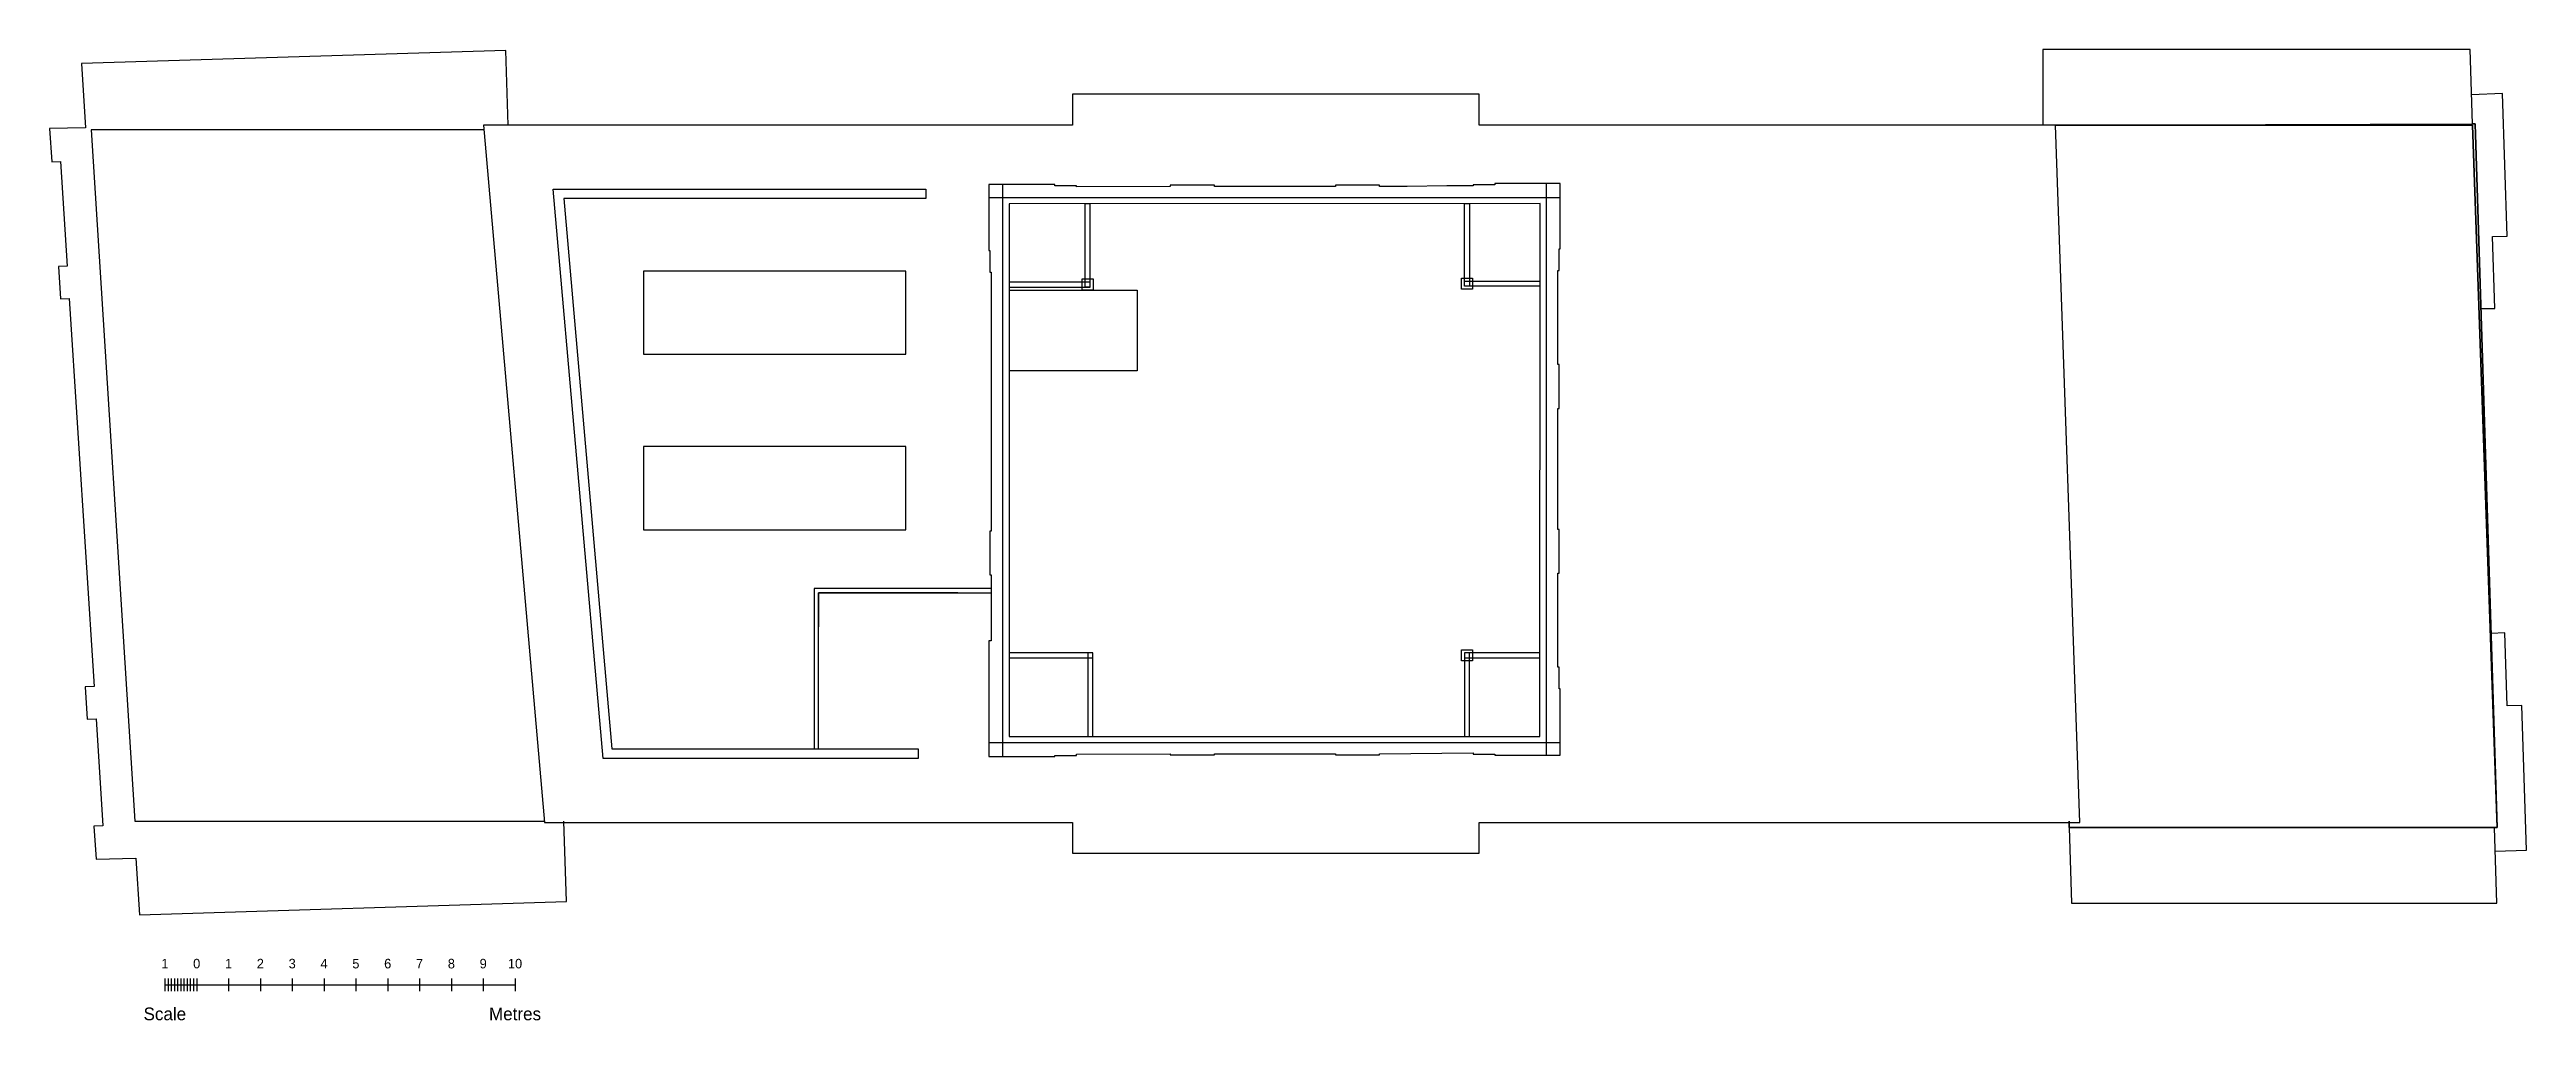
# Model space of a CAD drawing. Header units: millimetres. Extents: x -66985 to 10819, y -86334 to -55856.
import ezdxf
from ezdxf.enums import TextEntityAlignment as Align

# ---------------------------------------------------------------- set-up
doc = ezdxf.new("R2010")
doc.units = ezdxf.units.MM
doc.header["$MEASUREMENT"] = 0
doc.layers.add('B-STRUCTURE', color=7, linetype='Continuous')
doc.layers.add('Scale', color=7, linetype='Continuous')
doc.styles.add('Scale', font='TEMPSITC.TTF')

# ---------------------------------------------------------------- blocks, each defined once
blk = doc.blocks.new('Scale')
at = {"layer": 'Scale'}
for p, q in [((799, -2000), (799, -2400)), ((799, -2200), (11799, -2200)), ((899, -2000), (899, -2400)), ((999, -2000), (999, -2400)), ((1099, -2000), (1099, -2400)), ((1199, -2000), (1199, -2400)), ((1299, -2000), (1299, -2400)), ((1399, -2000), (1399, -2400)), ((1499, -2000), (1499, -2400)), ((1599, -2000), (1599, -2400)), ((1699, -2000), (1699, -2400)), ((1799, -2000), (1799, -2400)), ((2799, -2000), (2799, -2400)), ((3799, -2000), (3799, -2400)), ((4799, -2000), (4799, -2400)), ((5799, -2000), (5799, -2400)), ((6799, -2000), (6799, -2400)), ((7799, -2000), (7799, -2400)), ((8799, -2000), (8799, -2400)), ((9799, -2000), (9799, -2400)), ((10799, -2000), (10799, -2400)), ((11799, -2000), (11799, -2400))]:
    blk.add_line(p, q, dxfattribs=at)
at = {"layer": 'Scale', "style": 'Scale'}
for s, height, p in [('1', 300, (799, -1772)), ('0', 300, (1799, -1772)), ('1', 300, (2799, -1772)), ('2', 300, (3799, -1772)), ('3', 300, (4799, -1772)), ('4', 300, (5799, -1772)), ('5', 300, (6799, -1772)), ('6', 300, (7799, -1772)), ('7', 300, (8799, -1772)), ('8', 300, (9799, -1772)), ('9', 300, (10799, -1772)), ('10', 300, (11799, -1772)), ('Scale', 400, (799, -3430)), ('Metres', 400, (11799, -3430))]:
    blk.add_text(s, height=height, dxfattribs=at).set_placement(p, align=Align.BOTTOM_CENTER)

msp = doc.modelspace()

# ---------------------------------------------------------------- linework, layer by layer
at = {"layer": 'B-STRUCTURE', "linetype": 'Continuous'}
for p, q in [((-52654, -55881), (-65983, -56298)), ((-52576, -58227), (-52654, -55881)), ((9049, -55856), (-4377, -55856)), ((-4377, -55856), (-4377, -58227)), ((9121, -58189), (9049, -55856)), ((-65983, -56298), (-65853, -58308)), ((-22077, -57260), (-34851, -57260)), ((-34851, -57260), (-34851, -58227)), ((-22077, -58227), (-22077, -57260)), ((10071, -57239), (9093, -57272)), ((10212, -61712), (10071, -57239)), ((-65853, -58308), (-66985, -58339)), ((-66985, -58339), (-66917, -59383)), ((-53351, -58227), (-51439, -80119)), ((-34851, -58227), (-53351, -58227)), ((-3977, -58227), (-22077, -58227)), ((-3977, -58227), (9204, -58189)), ((-3977, -58227), (9121, -58227)), ((9121, -58227), (-3977, -58227)), ((-3215, -80119), (-3977, -58227)), ((9204, -58189), (9121, -58189)), ((9121, -58227), (9899, -80275)), ((9899, -80275), (9121, -58227)), ((9204, -58189), (9899, -80275)), ((9899, -80275), (9204, -58189)), ((-53338, -58381), (-65681, -58381)), ((-65681, -58381), (-64303, -80081)), ((-66917, -59383), (-66641, -59372)), ((-66641, -59372), (-66432, -62655)), ((-49595, -78111), (-51163, -60235)), ((-51163, -60235), (-39455, -60235)), ((-39455, -60535), (-50835, -60535)), ((-50835, -60535), (-49320, -77811)), ((-39455, -60235), (-39455, -60535)), ((-37039, -60095), (-37479, -60095)), ((-37479, -60095), (-37479, -62164)), ((-37479, -60095), (-37479, -60495)), ((-35403, -60095), (-37479, -60095)), ((-37479, -60495), (-19533, -60495)), ((-37039, -78048), (-37039, -60095)), ((-20163, -60685), (-36839, -60695)), ((-35403, -60130), (-35403, -60095)), ((-34723, -60130), (-35403, -60130)), ((-34723, -60170), (-34723, -60130)), ((-31782, -60155), (-34723, -60170)), ((-34456, -63311), (-34456, -60685)), ((-34456, -60685), (-34303, -60685)), ((-34303, -60685), (-34303, -63311)), ((-31782, -60115), (-31782, -60155)), ((-30396, -60115), (-31782, -60115)), ((-30396, -60155), (-30396, -60115)), ((-26951, -60155), (-30396, -60155)), ((-26591, -60155), (-26951, -60155)), ((-26591, -60115), (-26591, -60155)), ((-25205, -60115), (-26591, -60115)), ((-25205, -60155), (-25205, -60115)), ((-24342, -60155), (-25205, -60155)), ((-23091, -60139), (-24342, -60155)), ((-22264, -60139), (-23091, -60139)), ((-22536, -63283), (-22536, -60685)), ((-22536, -60685), (-22383, -60685)), ((-22383, -60685), (-22383, -63283)), ((-22264, -60099), (-22264, -60139)), ((-21584, -60099), (-22264, -60099)), ((-21584, -60064), (-21584, -60099)), ((-19533, -60064), (-21584, -60064)), ((-20173, -77421), (-20163, -60685)), ((-19973, -60064), (-19973, -78012)), ((-19533, -60064), (-19973, -60064)), ((-19533, -62115), (-19533, -60064)), ((-19533, -60495), (-19533, -60064)), ((-36839, -60695), (-36839, -77421)), ((-37479, -62164), (-37444, -62164)), ((-37444, -62164), (-37444, -62844)), ((-19568, -62115), (-19533, -62115)), ((-19568, -62796), (-19568, -62115)), ((9755, -61727), (10212, -61712)), ((9823, -63985), (9755, -61727)), ((-66432, -62655), (-66709, -62665)), ((-66709, -62665), (-66646, -63683)), ((-40089, -62808), (-48329, -62808)), ((-48329, -62808), (-48329, -65418)), ((-40089, -65418), (-40089, -62808)), ((-37444, -62844), (-37404, -62844)), ((-37404, -62844), (-37404, -68482)), ((-19608, -62796), (-19568, -62796)), ((-19608, -63658), (-19608, -62796)), ((-66646, -63683), (-66364, -63673)), ((-66364, -63673), (-65587, -75853)), ((-36839, -63158), (-36839, -63311)), ((-34293, -63158), (-36839, -63158)), ((-36839, -63311), (-34293, -63311)), ((-36839, -63409), (-32819, -63409)), ((-34554, -63406), (-34554, -63056)), ((-34554, -63056), (-34204, -63056)), ((-34204, -63406), (-34554, -63406)), ((-34303, -63311), (-34456, -63311)), ((-34293, -63311), (-34293, -63158)), ((-34204, -63056), (-34204, -63406)), ((-32819, -63409), (-32819, -65944)), ((-22634, -63381), (-22634, -63031)), ((-22634, -63031), (-22284, -63031)), ((-22284, -63381), (-22634, -63381)), ((-22536, -63283), (-22536, -63130)), ((-22536, -63130), (-20173, -63130)), ((-22383, -63283), (-22536, -63283)), ((-20173, -63283), (-22536, -63283)), ((-22284, -63031), (-22284, -63381)), ((-20173, -63130), (-20173, -63283)), ((-19608, -65743), (-19608, -63658)), ((9386, -63985), (9823, -63985)), ((-48329, -65418), (-40089, -65418)), ((-36787, -65944), (-36839, -65944)), ((-32819, -65944), (-36787, -65944)), ((-19568, -65743), (-19608, -65743)), ((-19568, -67119), (-19568, -65743)), ((-19608, -67119), (-19568, -67119)), ((-19608, -70918), (-19608, -67119)), ((-40089, -68321), (-48329, -68321)), ((-48329, -68321), (-48329, -70931)), ((-40089, -70931), (-40089, -68321)), ((-37404, -68482), (-37404, -70971)), ((-48329, -70931), (-40089, -70931)), ((-37444, -70971), (-37444, -72347)), ((-37404, -70971), (-37444, -70971)), ((-19568, -70918), (-19608, -70918)), ((-19568, -72295), (-19568, -70918)), ((-37444, -72347), (-37404, -72347)), ((-37404, -72347), (-37404, -73223)), ((-19608, -72295), (-19568, -72295)), ((-19608, -73157), (-19608, -72295)), ((-37404, -72775), (-42970, -72775)), ((-42970, -72775), (-42970, -77811)), ((-38459, -72915), (-42830, -72915)), ((-42830, -72915), (-42830, -73980)), ((-42830, -77811), (-42830, -72915)), ((-42830, -72915), (-37404, -72915)), ((-37404, -73223), (-37404, -74417)), ((-19608, -75241), (-19608, -73157)), ((-37485, -74417), (-37485, -78048)), ((-37404, -74417), (-37485, -74417)), ((10144, -74170), (9707, -74184)), ((10217, -76462), (10144, -74170)), ((-34216, -74798), (-36842, -74798)), ((-36842, -74798), (-36842, -74951)), ((-36842, -74951), (-34216, -74951)), ((-34216, -74798), (-34369, -74798)), ((-34369, -74798), (-34369, -77421)), ((-34216, -74951), (-34216, -74798)), ((-34216, -77421), (-34216, -74798)), ((-22634, -75049), (-22634, -74699)), ((-22634, -74699), (-22284, -74699)), ((-22284, -75049), (-22634, -75049)), ((-20171, -74798), (-22535, -74798)), ((-22535, -74798), (-22535, -74951)), ((-22382, -74798), (-22535, -74798)), ((-22535, -74798), (-22535, -77421)), ((-22535, -74951), (-20171, -74951)), ((-22382, -77421), (-22382, -74798)), ((-22284, -74699), (-22284, -75049)), ((-20171, -74951), (-20171, -74798)), ((-19568, -75241), (-19608, -75241)), ((-19568, -75922), (-19568, -75241)), ((-65587, -75853), (-65869, -75859)), ((-65869, -75859), (-65806, -76876)), ((-19533, -75922), (-19568, -75922)), ((-19533, -78012), (-19533, -75922)), ((-65806, -76876), (-65524, -76871)), ((-65524, -76871), (-65310, -80227)), ((10673, -76448), (10217, -76462)), ((10819, -80989), (10673, -76448)), ((-37485, -77621), (-37485, -78048)), ((-19533, -77621), (-37485, -77621)), ((-36839, -77421), (-20173, -77421)), ((-34369, -77421), (-34216, -77421)), ((-22535, -77421), (-22382, -77421)), ((-19533, -78012), (-19533, -77621)), ((-39701, -78111), (-49595, -78111)), ((-49320, -77811), (-39701, -77811)), ((-42970, -77811), (-42830, -77811)), ((-39701, -77811), (-39701, -78111)), ((-37485, -78048), (-37039, -78048)), ((-37485, -78048), (-35403, -78048)), ((-35403, -78013), (-34723, -78013)), ((-35403, -78048), (-35403, -78013)), ((-34723, -77973), (-31782, -77961)), ((-34723, -78013), (-34723, -77973)), ((-31782, -77961), (-31782, -78001)), ((-31782, -78001), (-30396, -78001)), ((-30396, -77961), (-26591, -77961)), ((-30396, -78001), (-30396, -77961)), ((-26591, -77961), (-26591, -78001)), ((-26591, -78001), (-25205, -78001)), ((-25205, -77961), (-22264, -77937)), ((-25205, -78001), (-25205, -77961)), ((-22264, -77937), (-22264, -77977)), ((-22264, -77977), (-21584, -77977)), ((-21584, -77977), (-21584, -78012)), ((-21584, -78012), (-19533, -78012)), ((-19973, -78012), (-19533, -78012)), ((-64303, -80081), (-51439, -80081)), ((-51439, -80119), (-34851, -80119)), ((-50749, -82601), (-50828, -80081)), ((-34851, -80119), (-34851, -81086)), ((-22077, -81086), (-22077, -80119)), ((-22077, -80119), (-3215, -80119)), ((-3548, -80275), (-3548, -80080)), ((-3548, -80080), (-3548, -80275)), ((-65310, -80227), (-65592, -80232)), ((-65592, -80232), (-65524, -81276)), ((9899, -80275), (-3548, -80275)), ((-3548, -80275), (9899, -80275)), ((9899, -80275), (-3548, -80275)), ((-3548, -80275), (-3474, -82655)), ((9890, -82655), (9813, -80275)), ((9813, -80275), (9899, -80275)), ((-65524, -81276), (-64277, -81239)), ((-64277, -81239), (-64162, -83019)), ((-34851, -81086), (-22077, -81086)), ((9837, -81020), (10819, -80989)), ((-64162, -83019), (-50749, -82601)), ((-3474, -82655), (9890, -82655))]:
    msp.add_line(p, q, dxfattribs=at)

# ---------------------------------------------------------------- block references
msp.add_blockref('Scale', (-64162, -83019))

doc.saveas('drawing.dxf')
